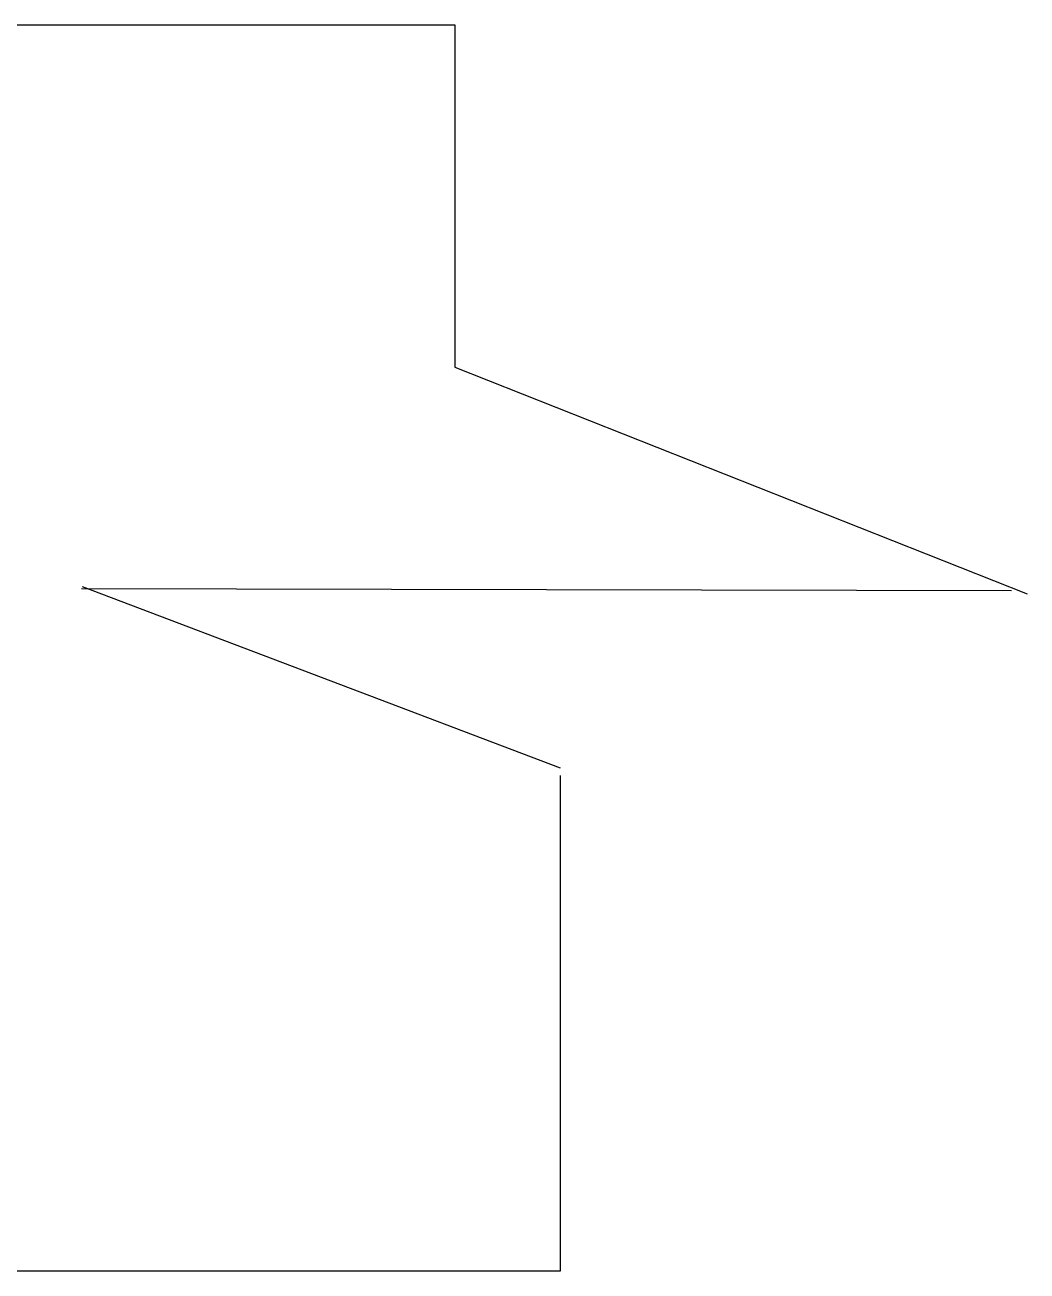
# Model space of a CAD drawing. Header units: millimetres. Extents: x 2433 to 8130, y 439 to 3000.
# Drawn here: x 6894.8 to 7127, y 439 to 727.7 of the extents above; entities that cross this region are included whole.
import ezdxf

# ---------------------------------------------------------------- set-up
doc = ezdxf.new("R2010")
doc.units = ezdxf.units.MM
doc.header["$LTSCALE"] = 100

msp = doc.modelspace()

# ---------------------------------------------------------------- linework, layer by layer
at = {"linetype": 'Continuous'}
for p, q in [((6994.35, 727.738), (6994.35, 648.464)), ((6994.35, 648.464), (7126.998, 595.89)), ((7123.351, 596.627), (6907.86, 597.067)), ((6908.034, 597.632), (7018.756, 555.61))]:
    msp.add_line(p, q, dxfattribs=at)
for points in [[(5122.121, 648.374), (5122.121, 727.738), (6994.35, 727.738)], [(7018.756, 553.846), (7018.756, 438.972), (5118.755, 438.972), (5118.755, 553.846)]]:
    msp.add_lwpolyline(points)

doc.saveas('drawing.dxf')
